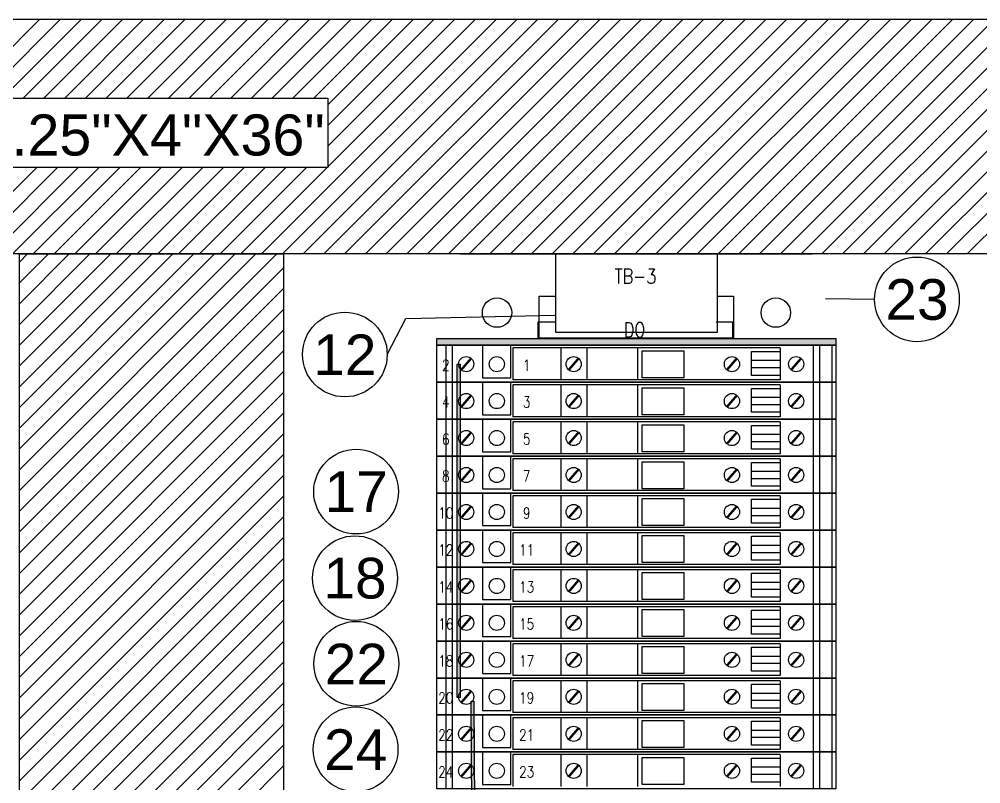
# Model space of a CAD drawing. Header units: inches. Extents: x -38 to 199, y -310 to 64.
# Drawn here: x 106.1 to 114.29, y 45.6 to 52.11 of the extents above; entities that cross this region are included whole.
import ezdxf
from ezdxf.enums import TextEntityAlignment as Align

# ---------------------------------------------------------------- set-up
doc = ezdxf.new("R2010")
doc.units = ezdxf.units.IN
doc.header["$MEASUREMENT"] = 0
doc.layers.add('AM_0', color=7, linetype='Continuous', lineweight=30)
doc.layers.add('AM_8', color=1, linetype='Continuous', lineweight=15)
for name, color, linetype in [('DETAIL$', 5, 'Continuous'), ('FREE-TEXT', 2, 'Continuous'), ('off-wire', 6, 'Continuous')]:
    doc.layers.add(name, color=color, linetype=linetype)
doc.styles.add('HELVLS', font='arial.ttf')
doc.styles.add('ROMANS', font='romans')
doc.styles.get("Standard").update_dxf_attribs({"font": 'arial.ttf'})
doc.styles.add('TXT', font='txt')
doc.dimstyles.get("Standard").update_dxf_attribs({"dimtxt": 0.18, "dimasz": 0.18, "dimexe": 0.18, "dimexo": 0.0625, "dimgap": 0.09, "dimtad": 0, "dimtih": 1, "dimtoh": 1, "dimdec": 4, "dimzin": 0, "dimdsep": 46, "dimtxsty": 'Standard', "dimcen": 0.09, "dimadec": 0, "dimazin": 0, "dimtfac": 1, "dimtdec": 4, "dimtofl": 0, "dimtmove": 0, "dimatfit": 3, "dimfxl": 1, "dimtolj": 1, "dimtzin": 0, "dimarcsym": 0})

# ---------------------------------------------------------------- blocks, each defined once
blk = doc.blocks.new('*D94')
at = {"layer": 'DEFPOINTS', "color": 0, "transparency": 16777216}
for p in [(124.7304, 51.1259), (89.7304, 50.8498), (124.7304, 50.8498)]:
    blk.add_point(p, dxfattribs=at)
at = {"layer": 'AM_0', "color": 3, "transparency": 16777216, "insert": (107.2304, 51.1259), "char_height": 0.35, "attachment_point": 5}
blk.add_mtext('\\A1;2.25"X4"X36"', dxfattribs=at)
blk = doc.blocks.new('_NONE')
at = {"color": 0, "linetype": 'ByBlock'}
blk.add_circle((0, 0), 0.25, dxfattribs=at)
blk = doc.blocks.new('B_do')
blk.add_hatch(color=2).paths.add_polyline_path([(87.7302, -194.3161), (84.3302, -194.3161), (84.3302, -194.3751), (87.7302, -194.3751)])
h = blk.add_hatch(color=2)
h.dxf.hatch_style = 1
h.paths.add_polyline_path([(84.5276, -194.5355), (84.5037, -194.5355), (84.5037, -197.377), (84.5276, -197.377)])
h = blk.add_hatch(color=2)
h.dxf.hatch_style = 1
h.paths.add_polyline_path([(84.6328, -199.2613), (84.6566, -199.2613), (84.6453, -197.407), (84.6215, -197.407)])
at = {"color": 2}
for p, q in [((84.0662, -194.147), (85.3343, -194.1188)), ((83.9072, -194.4538), (84.0662, -194.147)), ((85.194, -194.3167), (85.194, -194.1748)), ((85.194, -194.1748), (85.3343, -194.1748)), ((86.7093, -194.1748), (86.8496, -194.1748)), ((86.8496, -194.1748), (86.8496, -194.3167)), ((86.858, -194.3161), (85.2024, -194.3161)), ((87.255, -194.398), (84.9787, -194.398)), ((84.9787, -194.398), (84.9787, -194.6688)), ((85.3857, -194.398), (85.3857, -194.6688)), ((85.6082, -194.398), (85.6082, -194.6688)), ((87.255, -194.398), (87.255, -194.6688)), ((84.5037, -194.5355), (84.5276, -194.5355)), ((84.5037, -197.377), (84.5037, -194.5355)), ((84.5276, -194.5355), (84.5276, -197.377)), ((87.255, -194.6688), (84.9787, -194.6688)), ((87.255, -194.713), (84.9787, -194.713)), ((84.9787, -194.713), (84.9787, -194.9838)), ((85.3857, -194.713), (85.3857, -194.9838)), ((85.6082, -194.713), (85.6082, -194.9838)), ((87.255, -194.713), (87.255, -194.9838)), ((87.255, -194.9838), (84.9787, -194.9838)), ((87.255, -195.028), (84.9787, -195.028)), ((84.9787, -195.028), (84.9787, -195.2988)), ((85.3857, -195.028), (85.3857, -195.2988)), ((85.6082, -195.028), (85.6082, -195.2988)), ((87.255, -195.028), (87.255, -195.2988)), ((87.255, -195.2988), (84.9787, -195.2988)), ((87.255, -195.343), (84.9787, -195.343)), ((84.9787, -195.343), (84.9787, -195.6138)), ((85.3857, -195.343), (85.3857, -195.6138)), ((85.6082, -195.343), (85.6082, -195.6138)), ((87.255, -195.343), (87.255, -195.6138)), ((87.255, -195.6138), (84.9787, -195.6138)), ((87.255, -195.658), (84.9787, -195.658)), ((84.9787, -195.658), (84.9787, -195.9288)), ((85.3857, -195.658), (85.3857, -195.9288)), ((85.6082, -195.658), (85.6082, -195.9288)), ((87.255, -195.658), (87.255, -195.9288)), ((87.255, -195.9288), (84.9787, -195.9288)), ((87.255, -195.973), (84.9787, -195.973)), ((84.9787, -195.973), (84.9787, -196.2438)), ((85.3857, -195.973), (85.3857, -196.2438)), ((85.6082, -195.973), (85.6082, -196.2438)), ((87.255, -195.973), (87.255, -196.2438)), ((87.255, -196.2438), (84.9787, -196.2438)), ((87.255, -196.288), (84.9787, -196.288)), ((84.9787, -196.288), (84.9787, -196.5588)), ((85.3857, -196.288), (85.3857, -196.5588)), ((85.6082, -196.288), (85.6082, -196.5588)), ((87.255, -196.288), (87.255, -196.5588)), ((87.255, -196.5588), (84.9787, -196.5588)), ((87.255, -196.603), (84.9787, -196.603)), ((84.9787, -196.603), (84.9787, -196.8738)), ((85.3857, -196.603), (85.3857, -196.8738)), ((85.6082, -196.603), (85.6082, -196.8738)), ((87.255, -196.603), (87.255, -196.8738)), ((87.255, -196.8738), (84.9787, -196.8738)), ((87.255, -196.918), (84.9787, -196.918)), ((84.9787, -196.918), (84.9787, -197.1888)), ((85.3857, -196.918), (85.3857, -197.1888)), ((85.6082, -196.918), (85.6082, -197.1888)), ((87.255, -196.918), (87.255, -197.1888)), ((87.255, -197.1888), (84.9787, -197.1888)), ((87.255, -197.233), (84.9787, -197.233)), ((84.9787, -197.233), (84.9787, -197.5038)), ((85.3857, -197.233), (85.3857, -197.5038)), ((85.6082, -197.233), (85.6082, -197.5038)), ((87.255, -197.233), (87.255, -197.5038)), ((84.5276, -197.377), (84.5037, -197.377)), ((84.6215, -197.407), (84.6453, -197.407)), ((84.6328, -199.2613), (84.6215, -197.407)), ((84.6453, -197.407), (84.6566, -199.2613)), ((87.255, -197.5038), (84.9787, -197.5038)), ((87.255, -197.548), (84.9787, -197.548)), ((84.9787, -197.548), (84.9787, -197.8188)), ((85.3857, -197.548), (85.3857, -197.8188)), ((85.6082, -197.548), (85.6082, -197.8188)), ((87.255, -197.548), (87.255, -197.8188)), ((87.255, -197.8188), (84.9787, -197.8188)), ((87.255, -197.863), (84.9787, -197.863)), ((84.9787, -197.863), (84.9787, -198.1338)), ((85.3857, -197.863), (85.3857, -198.1338)), ((85.6082, -197.863), (85.6082, -198.1338)), ((87.255, -197.863), (87.255, -198.1338))]:
    blk.add_line(p, q, dxfattribs=at)
for points in [[(84.3302, -194.3751), (84.3302, -194.3161), (87.7302, -194.3161), (87.7302, -194.3751)], [(84.3302, -194.6901), (84.3302, -194.3751), (87.7302, -194.3751), (87.7302, -194.6901)], [(84.3302, -195.0051), (84.3302, -194.6901), (87.7302, -194.6901), (87.7302, -195.0051)], [(84.3302, -195.3201), (84.3302, -195.0051), (87.7302, -195.0051), (87.7302, -195.3201)], [(84.3302, -195.6351), (84.3302, -195.3201), (87.7302, -195.3201), (87.7302, -195.6351)], [(84.3302, -195.9501), (84.3302, -195.6351), (87.7302, -195.6351), (87.7302, -195.9501)], [(84.3302, -196.2651), (84.3302, -195.9501), (87.7302, -195.9501), (87.7302, -196.2651)], [(84.3302, -196.5801), (84.3302, -196.2651), (87.7302, -196.2651), (87.7302, -196.5801)], [(84.3302, -196.8951), (84.3302, -196.5801), (87.7302, -196.5801), (87.7302, -196.8951)], [(84.3302, -197.2101), (84.3302, -196.8951), (87.7302, -196.8951), (87.7302, -197.2101)], [(84.3302, -197.5251), (84.3302, -197.2101), (87.7302, -197.2101), (87.7302, -197.5251)], [(84.3302, -197.8401), (84.3302, -197.5251), (87.7302, -197.5251), (87.7302, -197.8401)], [(84.3302, -198.1551), (84.3302, -197.8401), (87.7302, -197.8401), (87.7302, -198.1551)]]:
    blk.add_lwpolyline(points, close=True, dxfattribs=at)
for points in [[(86.0787, -194.4218), (86.4348, -194.4218), (86.4348, -194.652), (86.0787, -194.652), (86.0787, -194.4218)], [(87.2555, -194.6312), (87.011, -194.6312), (87.011, -194.4276), (87.2555, -194.4276)], [(86.0787, -194.7368), (86.4348, -194.7368), (86.4348, -194.967), (86.0787, -194.967), (86.0787, -194.7368)], [(87.2555, -194.9462), (87.011, -194.9462), (87.011, -194.7426), (87.2555, -194.7426)], [(86.0787, -195.0518), (86.4348, -195.0518), (86.4348, -195.282), (86.0787, -195.282), (86.0787, -195.0518)], [(87.2555, -195.2612), (87.011, -195.2612), (87.011, -195.0576), (87.2555, -195.0576)], [(86.0787, -195.3668), (86.4348, -195.3668), (86.4348, -195.597), (86.0787, -195.597), (86.0787, -195.3668)], [(87.2555, -195.5762), (87.011, -195.5762), (87.011, -195.3726), (87.2555, -195.3726)], [(86.0787, -195.6818), (86.4348, -195.6818), (86.4348, -195.912), (86.0787, -195.912), (86.0787, -195.6818)], [(87.2555, -195.8912), (87.011, -195.8912), (87.011, -195.6876), (87.2555, -195.6876)], [(86.0787, -195.9968), (86.4348, -195.9968), (86.4348, -196.227), (86.0787, -196.227), (86.0787, -195.9968)], [(87.2555, -196.2062), (87.011, -196.2062), (87.011, -196.0026), (87.2555, -196.0026)], [(86.0787, -196.3118), (86.4348, -196.3118), (86.4348, -196.542), (86.0787, -196.542), (86.0787, -196.3118)], [(87.2555, -196.5212), (87.011, -196.5212), (87.011, -196.3176), (87.2555, -196.3176)], [(86.0787, -196.6268), (86.4348, -196.6268), (86.4348, -196.857), (86.0787, -196.857), (86.0787, -196.6268)], [(87.2555, -196.8362), (87.011, -196.8362), (87.011, -196.6326), (87.2555, -196.6326)], [(86.0787, -196.9418), (86.4348, -196.9418), (86.4348, -197.172), (86.0787, -197.172), (86.0787, -196.9418)], [(87.2555, -197.1512), (87.011, -197.1512), (87.011, -196.9476), (87.2555, -196.9476)], [(86.0787, -197.2568), (86.4348, -197.2568), (86.4348, -197.487), (86.0787, -197.487), (86.0787, -197.2568)], [(87.2555, -197.4662), (87.011, -197.4662), (87.011, -197.2626), (87.2555, -197.2626)], [(86.0787, -197.5718), (86.4348, -197.5718), (86.4348, -197.802), (86.0787, -197.802), (86.0787, -197.5718)], [(87.2555, -197.7812), (87.011, -197.7812), (87.011, -197.5776), (87.2555, -197.5776)], [(86.0787, -197.8868), (86.4348, -197.8868), (86.4348, -198.117), (86.0787, -198.117), (86.0787, -197.8868)], [(87.2555, -198.0962), (87.011, -198.0962), (87.011, -197.8926), (87.2555, -197.8926)]]:
    blk.add_lwpolyline(points, dxfattribs=at)
for centre in [(84.5802, -194.5355), (85.4958, -194.5355), (86.8437, -194.5355), (87.3905, -194.5355), (84.5802, -194.8505), (85.4958, -194.8505), (86.8437, -194.8505), (87.3905, -194.8505), (84.5802, -195.1655), (85.4958, -195.1655), (86.8437, -195.1655), (87.3905, -195.1655), (84.5802, -195.4805), (85.4958, -195.4805), (86.8437, -195.4805), (87.3905, -195.4805), (84.5802, -195.7955), (85.4958, -195.7955), (86.8437, -195.7955), (87.3905, -195.7955), (84.5802, -196.1105), (85.4958, -196.1105), (86.8437, -196.1105), (87.3905, -196.1105), (84.5802, -196.4255), (85.4958, -196.4255), (86.8437, -196.4255), (87.3905, -196.4255), (84.5802, -196.7405), (85.4958, -196.7405), (86.8437, -196.7405), (87.3905, -196.7405), (84.5802, -197.0555), (85.4958, -197.0555), (86.8437, -197.0555), (87.3905, -197.0555), (84.5802, -197.3705), (85.4958, -197.3705), (86.8437, -197.3705), (87.3905, -197.3705), (84.5802, -197.6855), (85.4958, -197.6855), (86.8437, -197.6855), (87.3905, -197.6855), (84.5802, -198.0005), (85.4958, -198.0005), (86.8437, -198.0005), (87.3905, -198.0005)]:
    blk.add_circle(centre, 0.0645, dxfattribs=at)
at = {"layer": 'DETAIL$', "color": 2}
for p, q in [((86.0406, -194.398), (86.0406, -194.6688)), ((86.0406, -194.713), (86.0406, -194.9838)), ((86.0406, -195.028), (86.0406, -195.2988)), ((86.0406, -195.343), (86.0406, -195.6138)), ((86.0406, -195.658), (86.0406, -195.9288)), ((86.0406, -195.973), (86.0406, -196.2438)), ((86.0406, -196.288), (86.0406, -196.5588)), ((86.0406, -196.603), (86.0406, -196.8738)), ((86.0406, -196.918), (86.0406, -197.1888)), ((86.0406, -197.233), (86.0406, -197.5038)), ((86.0406, -197.548), (86.0406, -197.8188)), ((86.0406, -197.863), (86.0406, -198.1338))]:
    blk.add_line(p, q, dxfattribs=at)
for points in [[(84.4063, -194.3751), (84.4063, -194.6901)], [(84.4613, -194.3751), (84.4613, -194.6901)], [(84.7181, -194.3773), (84.7181, -194.652), (84.9597, -194.652), (84.9597, -194.3773)], [(87.5346, -194.3751), (87.5346, -194.6901)], [(87.5896, -194.3751), (87.5896, -194.6901)], [(87.6946, -194.3751), (87.6946, -194.6901)], [(87.011, -194.5032), (87.2555, -194.5032), (87.2555, -194.5672), (87.011, -194.5672)], [(84.4063, -194.6901), (84.4063, -195.0051)], [(84.4613, -194.6901), (84.4613, -195.0051)], [(84.7181, -194.6923), (84.7181, -194.967), (84.9597, -194.967), (84.9597, -194.6923)], [(87.5346, -194.6901), (87.5346, -195.0051)], [(87.5896, -194.6901), (87.5896, -195.0051)], [(87.6946, -194.6901), (87.6946, -195.0051)], [(87.011, -194.8182), (87.2555, -194.8182), (87.2555, -194.8822), (87.011, -194.8822)], [(84.4063, -195.0051), (84.4063, -195.3201)], [(84.4613, -195.0051), (84.4613, -195.3201)], [(84.7181, -195.0073), (84.7181, -195.282), (84.9597, -195.282), (84.9597, -195.0073)], [(87.5346, -195.0051), (87.5346, -195.3201)], [(87.5896, -195.0051), (87.5896, -195.3201)], [(87.6946, -195.0051), (87.6946, -195.3201)], [(87.011, -195.1332), (87.2555, -195.1332), (87.2555, -195.1972), (87.011, -195.1972)], [(84.4063, -195.3201), (84.4063, -195.6351)], [(84.4613, -195.3201), (84.4613, -195.6351)], [(84.7181, -195.3223), (84.7181, -195.597), (84.9597, -195.597), (84.9597, -195.3223)], [(87.5346, -195.3201), (87.5346, -195.6351)], [(87.5896, -195.3201), (87.5896, -195.6351)], [(87.6946, -195.3201), (87.6946, -195.6351)], [(87.011, -195.4482), (87.2555, -195.4482), (87.2555, -195.5122), (87.011, -195.5122)], [(84.4063, -195.6351), (84.4063, -195.9501)], [(84.4613, -195.6351), (84.4613, -195.9501)], [(84.7181, -195.6373), (84.7181, -195.912), (84.9597, -195.912), (84.9597, -195.6373)], [(87.5346, -195.6351), (87.5346, -195.9501)], [(87.5896, -195.6351), (87.5896, -195.9501)], [(87.6946, -195.6351), (87.6946, -195.9501)], [(87.011, -195.7632), (87.2555, -195.7632), (87.2555, -195.8272), (87.011, -195.8272)], [(84.4063, -195.9501), (84.4063, -196.2651)], [(84.4613, -195.9501), (84.4613, -196.2651)], [(84.7181, -195.9523), (84.7181, -196.227), (84.9597, -196.227), (84.9597, -195.9523)], [(87.5346, -195.9501), (87.5346, -196.2651)], [(87.5896, -195.9501), (87.5896, -196.2651)], [(87.6946, -195.9501), (87.6946, -196.2651)], [(87.011, -196.0782), (87.2555, -196.0782), (87.2555, -196.1422), (87.011, -196.1422)], [(84.4063, -196.2651), (84.4063, -196.5801)], [(84.4613, -196.2651), (84.4613, -196.5801)], [(84.7181, -196.2673), (84.7181, -196.542), (84.9597, -196.542), (84.9597, -196.2673)], [(87.5346, -196.2651), (87.5346, -196.5801)], [(87.5896, -196.2651), (87.5896, -196.5801)], [(87.6946, -196.2651), (87.6946, -196.5801)], [(87.011, -196.3932), (87.2555, -196.3932), (87.2555, -196.4572), (87.011, -196.4572)], [(84.4063, -196.5801), (84.4063, -196.8951)], [(84.4613, -196.5801), (84.4613, -196.8951)], [(87.5346, -196.5801), (87.5346, -196.8951)], [(87.5896, -196.5801), (87.5896, -196.8951)], [(87.6946, -196.5801), (87.6946, -196.8951)], [(84.7181, -196.5823), (84.7181, -196.857), (84.9597, -196.857), (84.9597, -196.5823)], [(87.011, -196.7082), (87.2555, -196.7082), (87.2555, -196.7722), (87.011, -196.7722)], [(84.4063, -196.8951), (84.4063, -197.2101)], [(84.4613, -196.8951), (84.4613, -197.2101)], [(84.7181, -196.8973), (84.7181, -197.172), (84.9597, -197.172), (84.9597, -196.8973)], [(87.5346, -196.8951), (87.5346, -197.2101)], [(87.5896, -196.8951), (87.5896, -197.2101)], [(87.6946, -196.8951), (87.6946, -197.2101)], [(87.011, -197.0232), (87.2555, -197.0232), (87.2555, -197.0872), (87.011, -197.0872)], [(84.4063, -197.2101), (84.4063, -197.5251)], [(84.4613, -197.2101), (84.4613, -197.5251)], [(84.7181, -197.2123), (84.7181, -197.487), (84.9597, -197.487), (84.9597, -197.2123)], [(87.5346, -197.2101), (87.5346, -197.5251)], [(87.5896, -197.2101), (87.5896, -197.5251)], [(87.6946, -197.2101), (87.6946, -197.5251)], [(87.011, -197.3382), (87.2555, -197.3382), (87.2555, -197.4022), (87.011, -197.4022)], [(84.4063, -197.5251), (84.4063, -197.8401)], [(84.4613, -197.5251), (84.4613, -197.8401)], [(84.7181, -197.5273), (84.7181, -197.802), (84.9597, -197.802), (84.9597, -197.5273)], [(87.5346, -197.5251), (87.5346, -197.8401)], [(87.5896, -197.5251), (87.5896, -197.8401)], [(87.6946, -197.5251), (87.6946, -197.8401)], [(87.011, -197.6532), (87.2555, -197.6532), (87.2555, -197.7172), (87.011, -197.7172)], [(84.4063, -197.8401), (84.4063, -198.1551)], [(84.4613, -197.8401), (84.4613, -198.1551)], [(84.7181, -197.8423), (84.7181, -198.117), (84.9597, -198.117), (84.9597, -197.8423)], [(87.5346, -197.8401), (87.5346, -198.1551)], [(87.5896, -197.8401), (87.5896, -198.1551)], [(87.6946, -197.8401), (87.6946, -198.1551)], [(87.011, -197.9682), (87.2555, -197.9682), (87.2555, -198.0322), (87.011, -198.0322)]]:
    blk.add_lwpolyline(points, dxfattribs=at)
at = {"layer": 'DETAIL$', "color": 2, "const_width": 0.02}
for points in [[(84.6223, -194.4867), (84.538, -194.5844)], [(85.5379, -194.4867), (85.4536, -194.5844)], [(86.8859, -194.4867), (86.8016, -194.5844)], [(87.4327, -194.4867), (87.3484, -194.5844)], [(84.6223, -194.8017), (84.538, -194.8994)], [(85.5379, -194.8017), (85.4536, -194.8994)], [(86.8859, -194.8017), (86.8016, -194.8994)], [(87.4327, -194.8017), (87.3484, -194.8994)], [(84.6223, -195.1167), (84.538, -195.2144)], [(85.5379, -195.1167), (85.4536, -195.2144)], [(86.8859, -195.1167), (86.8016, -195.2144)], [(87.4327, -195.1167), (87.3484, -195.2144)], [(84.6223, -195.4317), (84.538, -195.5294)], [(85.5379, -195.4317), (85.4536, -195.5294)], [(86.8859, -195.4317), (86.8016, -195.5294)], [(87.4327, -195.4317), (87.3484, -195.5294)], [(84.6223, -195.7467), (84.538, -195.8444)], [(85.5379, -195.7467), (85.4536, -195.8444)], [(86.8859, -195.7467), (86.8016, -195.8444)], [(87.4327, -195.7467), (87.3484, -195.8444)], [(84.6223, -196.0617), (84.538, -196.1594)], [(85.5379, -196.0617), (85.4536, -196.1594)], [(86.8859, -196.0617), (86.8016, -196.1594)], [(87.4327, -196.0617), (87.3484, -196.1594)], [(84.6223, -196.3767), (84.538, -196.4744)], [(85.5379, -196.3767), (85.4536, -196.4744)], [(86.8859, -196.3767), (86.8016, -196.4744)], [(87.4327, -196.3767), (87.3484, -196.4744)], [(84.6223, -196.6917), (84.538, -196.7894)], [(85.5379, -196.6917), (85.4536, -196.7894)], [(86.8859, -196.6917), (86.8016, -196.7894)], [(87.4327, -196.6917), (87.3484, -196.7894)], [(84.6223, -197.0067), (84.538, -197.1044)], [(85.5379, -197.0067), (85.4536, -197.1044)], [(86.8859, -197.0067), (86.8016, -197.1044)], [(87.4327, -197.0067), (87.3484, -197.1044)], [(84.6223, -197.3217), (84.538, -197.4194)], [(85.5379, -197.3217), (85.4536, -197.4194)], [(86.8859, -197.3217), (86.8016, -197.4194)], [(87.4327, -197.3217), (87.3484, -197.4194)], [(84.6223, -197.6367), (84.538, -197.7344)], [(85.5379, -197.6367), (85.4536, -197.7344)], [(86.8859, -197.6367), (86.8016, -197.7344)], [(87.4327, -197.6367), (87.3484, -197.7344)], [(84.6223, -197.9517), (84.538, -198.0494)], [(85.5379, -197.9517), (85.4536, -198.0494)], [(86.8859, -197.9517), (86.8016, -198.0494)], [(87.4327, -197.9517), (87.3484, -198.0494)]]:
    blk.add_lwpolyline(points, dxfattribs=at)
at = {"layer": 'DETAIL$', "color": 2}
for centre in [(84.8409, -194.5355), (84.8409, -194.8505), (84.8409, -195.1655), (84.8409, -195.4805), (84.8409, -195.7955), (84.8409, -196.1105), (84.8409, -196.4255), (84.8409, -196.7405), (84.8409, -197.0555), (84.8409, -197.3705), (84.8409, -197.6855), (84.8409, -198.0005)]:
    blk.add_circle(centre, 0.0645, dxfattribs=at)
at = {"layer": 'FREE-TEXT', "color": 2}
for centre in [(83.5464, -194.4538), (83.6426, -195.6221), (83.6328, -196.3591), (83.6442, -197.0888), (83.6383, -197.8178)]:
    blk.add_circle(centre, 0.3608, dxfattribs=at)
at = {"color": 2, "style": 'ROMANS', "width": 0.8}
for s, height, p in [('DO', 0.125, (86.0138, -194.2429)), ('2', 0.0938, (84.4063, -194.5447)), ('1', 0.0938, (85.0953, -194.5447)), ('4', 0.0938, (84.4063, -194.8597)), ('3', 0.0938, (85.0953, -194.8597)), ('6', 0.0938, (84.4063, -195.1747)), ('5', 0.0938, (85.0953, -195.1747)), ('8', 0.0938, (84.4063, -195.4897)), ('7', 0.0938, (85.0953, -195.4897)), ('10', 0.09375, (84.4063, -195.8047)), ('9', 0.0938, (85.0953, -195.8047)), ('12', 0.09375, (84.4063, -196.1197)), ('11', 0.09375, (85.0953, -196.1197)), ('14', 0.09375, (84.4063, -196.4347)), ('13', 0.09375, (85.0953, -196.4347)), ('16', 0.09375, (84.4063, -196.7497)), ('15', 0.09375, (85.0953, -196.7497)), ('18', 0.09375, (84.4063, -197.0647)), ('17', 0.09375, (85.0953, -197.0647)), ('20', 0.09375, (84.4063, -197.3797)), ('19', 0.09375, (85.0953, -197.3797)), ('22', 0.09375, (84.4063, -197.6947)), ('21', 0.09375, (85.0953, -197.6947)), ('24', 0.09375, (84.4063, -198.0097)), ('23', 0.09375, (85.0953, -198.0097))]:
    blk.add_text(s, height=height, dxfattribs=at).set_placement(p, align=Align.MIDDLE)
at = {"color": 2, "style": 'TXT', "flags": 3}
for tag, p in [('MANUF', (84.3302, -194.6643)), ('PART#', (84.3302, -194.9062)), ('MANUF', (84.3302, -194.9793)), ('DESC', (84.3302, -195.1464)), ('PART#', (84.3302, -195.2212)), ('MANUF', (84.3302, -195.2943)), ('DESC', (84.3302, -195.4614)), ('PART#', (84.3302, -195.5362)), ('MANUF', (84.3302, -195.6093)), ('DESC', (84.3302, -195.7764)), ('PART#', (84.3302, -195.8512)), ('MANUF', (84.3302, -195.9243)), ('DESC', (84.3302, -196.0914)), ('PART#', (84.3302, -196.1662)), ('MANUF', (84.3302, -196.2393)), ('DESC', (84.3302, -196.4064)), ('PART#', (84.3302, -196.4812)), ('MANUF', (84.3302, -196.5543)), ('DESC', (84.3302, -196.7214)), ('PART#', (84.3302, -196.7962)), ('MANUF', (84.3302, -196.8693)), ('DESC', (84.3302, -197.0364)), ('PART#', (84.3302, -197.1112)), ('MANUF', (84.3302, -197.1843)), ('DESC', (84.3302, -197.3514)), ('PART#', (84.3302, -197.4262)), ('MANUF', (84.3302, -197.4993)), ('DESC', (84.3302, -197.6664)), ('PART#', (84.3302, -197.7412)), ('MANUF', (84.3302, -197.8143)), ('DESC', (84.3302, -197.9814)), ('PART#', (84.3302, -198.0562)), ('MANUF', (84.3302, -198.1293)), ('DESC', (84.3302, -198.2964)), ('PART#', (84.3302, -198.3712)), ('MANUF', (84.3302, -198.4443)), ('DESC', (84.3302, -198.6114)), ('PART#', (84.3302, -198.6862)), ('MANUF', (84.3302, -198.7593)), ('DESC', (84.3302, -198.9264)), ('PART#', (84.3302, -199.0012)), ('MANUF', (84.3302, -199.0743)), ('DESC', (84.3302, -199.2414)), ('PART#', (84.3302, -199.3162)), ('MANUF', (84.3302, -199.3893)), ('DESC', (84.3302, -199.5564)), ('PART#', (84.3302, -199.6312)), ('MANUF', (84.3302, -199.7043)), ('DESC', (84.3302, -199.8714)), ('PART#', (84.3302, -199.9462)), ('MANUF', (84.3302, -200.1683)), ('DESC', (84.3302, -200.1864)), ('PART#', (84.3302, -200.4102)), ('MANUF', (84.3302, -200.4833)), ('DESC', (84.3302, -200.6503)), ('PART#', (84.3302, -200.7252)), ('MANUF', (84.3302, -200.7983)), ('DESC', (84.3302, -200.9653)), ('PART#', (84.3302, -201.0402)), ('MANUF', (84.3302, -201.1133)), ('DESC', (84.3302, -201.2803)), ('PART#', (84.3302, -201.3552)), ('MANUF', (84.3302, -201.4283)), ('DESC', (84.3302, -201.5953)), ('PART#', (84.3302, -201.6702)), ('MANUF', (84.3302, -201.7433)), ('DESC', (84.3302, -201.9103)), ('PART#', (84.3302, -201.9852)), ('MANUF', (84.3302, -202.0583)), ('DESC', (84.3302, -202.2253)), ('PART#', (84.3302, -202.3002)), ('MANUF', (84.3302, -202.3733)), ('DESC', (84.3302, -202.5403)), ('PART#', (84.3302, -202.6152)), ('MANUF', (84.3302, -202.6883)), ('DESC', (84.3302, -202.8553)), ('PART#', (84.3302, -202.9302)), ('MANUF', (84.3302, -203.0033)), ('DESC', (84.3302, -203.1703)), ('PART#', (84.3302, -203.2452)), ('MANUF', (84.3302, -203.3183)), ('DESC', (84.3302, -203.4853)), ('PART#', (84.3302, -203.5602)), ('MANUF', (84.3302, -203.6333)), ('DESC', (84.3302, -203.8003)), ('PART#', (84.3302, -203.8752)), ('MANUF', (84.3302, -203.9483)), ('DESC', (84.3302, -204.1153)), ('PART#', (84.3302, -204.1902)), ('MANUF', (84.3302, -204.2633)), ('DESC', (84.3302, -204.4303)), ('PART#', (84.3302, -204.5052)), ('MANUF', (84.3302, -204.5783)), ('DESC', (84.3302, -204.7453)), ('PART#', (84.3302, -204.8202)), ('MANUF', (84.3302, -204.8933))]:
    blk.add_attdef(tag, p, '', height=0.125, dxfattribs=at)
at = {"layer": 'FREE-TEXT', "color": 2, "style": 'HELVLS'}
for s, p in [('12', (83.5464, -194.4538)), ('17', (83.6426, -195.6221)), ('18', (83.6328, -196.3591)), ('22', (83.6442, -197.0888)), ('24', (83.6383, -197.8178))]:
    blk.add_text(s, height=0.34658, dxfattribs=at).set_placement(p, align=Align.MIDDLE)

msp = doc.modelspace()

# ---------------------------------------------------------------- linework, layer by layer
at = {"color": 0, "linetype": 'Continuous'}
for p, q in [((106.09912, 50.04399), (106.1697, 50.11457)), ((106.09912, 49.86722), (106.34648, 50.11457)), ((106.09912, 49.69044), (106.52325, 50.11457)), ((106.09912, 49.51366), (106.70003, 50.11457)), ((106.09912, 49.33689), (106.87681, 50.11457)), ((106.09912, 49.16011), (107.05358, 50.11457)), ((106.09912, 48.98333), (107.23036, 50.11457)), ((106.09912, 48.80656), (107.40714, 50.11457)), ((106.09912, 48.62978), (107.58391, 50.11457)), ((106.09912, 48.453), (107.76069, 50.11457)), ((106.09912, 48.27623), (107.93747, 50.11457)), ((106.09912, 48.09945), (108.11424, 50.11457)), ((106.09912, 47.92267), (108.29102, 50.11457)), ((106.09912, 47.7459), (108.34912, 49.9959)), ((106.09912, 47.56912), (108.34912, 49.81912)), ((106.09912, 47.39234), (108.34912, 49.64234)), ((106.09912, 47.21557), (108.34912, 49.46557)), ((106.09912, 47.03879), (108.34912, 49.28879)), ((106.09912, 46.86201), (108.34912, 49.11201)), ((106.09912, 46.68524), (108.34912, 48.93524)), ((106.09912, 46.50846), (108.34912, 48.75846)), ((106.09912, 46.33168), (108.34912, 48.58168)), ((106.09912, 46.15491), (108.34912, 48.40491)), ((106.09912, 45.97813), (108.34912, 48.22813)), ((106.09912, 45.80135), (108.34912, 48.05135)), ((106.09912, 45.62458), (108.34912, 47.87458)), ((106.09912, 45.4478), (108.34912, 47.6978)), ((106.09912, 45.27102), (108.34912, 47.52102)), ((106.09912, 45.09425), (108.34912, 47.34425)), ((106.09912, 44.91747), (108.34912, 47.16747)), ((106.09912, 44.74069), (108.34912, 46.99069)), ((106.09912, 44.56392), (108.34912, 46.81392)), ((106.09912, 44.38714), (108.34912, 46.63714)), ((106.09912, 44.21036), (108.34912, 46.46036)), ((106.09912, 44.03359), (108.34912, 46.28359)), ((106.09912, 43.85681), (108.34912, 46.10681)), ((106.09912, 43.68003), (108.34912, 45.93003)), ((106.09912, 43.50326), (108.34912, 45.75326))]:
    msp.add_line(p, q, dxfattribs=at)
at = {"color": 0}
for p, q in [((106.09912, 50.11457), (108.34912, 50.11457)), ((106.09912, 26.27071), (106.09912, 50.11457)), ((108.34912, 50.11457), (108.34912, 26.27071)), ((113.38453, 49.72719), (112.96536, 49.73283))]:
    msp.add_line(p, q, dxfattribs=at)
for p, q in [((109.85536, 50.11457), (112.85536, 50.11457)), ((109.85536, 50.11457), (112.85536, 50.11457)), ((109.85536, 50.11457), (112.85536, 50.11457)), ((110.52755, 49.39557), (110.52755, 49.7556)), ((110.52755, 49.7556), (110.66786, 49.7556)), ((112.04286, 49.7556), (112.18317, 49.7556)), ((112.18317, 49.7556), (112.18317, 49.39557)), ((112.18317, 49.39663), (110.52755, 49.39663))]:
    msp.add_line(p, q)
msp.add_lwpolyline([(89.73036, 52.11457), (124.73036, 52.11457), (124.73036, 50.11457), (89.73036, 50.11457), (89.73036, 52.11457)])
msp.add_lwpolyline([(105.72829, 51.44252), (108.7272, 51.44252), (108.7272, 50.85086), (105.72829, 50.85086)], close=True, dxfattribs=at)
msp.add_lwpolyline([(110.66786, 49.44557), (110.66786, 50.11457), (112.04286, 50.11457), (112.04286, 49.44557)], close=True)
for centre in [(110.16786, 49.61457), (112.54286, 49.61457)]:
    msp.add_circle(centre, 0.125)
at = {"layer": 'AM_8', "color": 9, "linetype": 'Continuous'}
for p, q in [((104.27336, 50.11457), (106.27336, 52.11457)), ((105.7781, 51.44252), (106.45014, 52.11457)), ((105.95487, 51.44252), (106.62692, 52.11457)), ((106.13165, 51.44252), (106.80369, 52.11457)), ((106.30843, 51.44252), (106.98047, 52.11457)), ((106.4852, 51.44252), (107.15725, 52.11457)), ((106.66198, 51.44252), (107.33402, 52.11457)), ((106.83876, 51.44252), (107.5108, 52.11457)), ((107.01553, 51.44252), (107.68758, 52.11457)), ((107.19231, 51.44252), (107.86435, 52.11457)), ((107.36909, 51.44252), (108.04113, 52.11457)), ((107.54586, 51.44252), (108.21791, 52.11457)), ((107.72264, 51.44252), (108.39468, 52.11457)), ((107.89942, 51.44252), (108.57146, 52.11457)), ((107.98567, 50.11457), (109.98567, 52.11457)), ((108.07619, 51.44252), (108.74824, 52.11457)), ((108.16245, 50.11457), (110.16245, 52.11457)), ((108.25297, 51.44252), (108.92501, 52.11457)), ((108.33923, 50.11457), (110.33923, 52.11457)), ((108.42975, 51.44252), (109.10179, 52.11457)), ((108.51601, 50.11457), (110.51601, 52.11457)), ((108.60653, 51.44252), (109.27857, 52.11457)), ((108.69278, 50.11457), (110.69278, 52.11457)), ((108.7272, 51.38642), (109.45534, 52.11457)), ((108.7272, 51.20965), (109.63212, 52.11457)), ((108.7272, 51.03287), (109.8089, 52.11457)), ((108.86956, 50.11457), (110.86956, 52.11457)), ((109.04634, 50.11457), (111.04634, 52.11457)), ((109.22311, 50.11457), (111.22311, 52.11457)), ((109.39989, 50.11457), (111.39989, 52.11457)), ((109.57667, 50.11457), (111.57667, 52.11457)), ((109.75344, 50.11457), (111.75344, 52.11457)), ((109.93022, 50.11457), (111.93022, 52.11457)), ((110.107, 50.11457), (112.107, 52.11457)), ((110.28377, 50.11457), (112.28377, 52.11457)), ((110.46055, 50.11457), (112.46055, 52.11457)), ((110.63733, 50.11457), (112.63733, 52.11457)), ((110.8141, 50.11457), (112.8141, 52.11457)), ((110.99088, 50.11457), (112.99088, 52.11457)), ((111.16766, 50.11457), (113.16766, 52.11457)), ((111.34443, 50.11457), (113.34443, 52.11457)), ((111.52121, 50.11457), (113.52121, 52.11457)), ((111.69799, 50.11457), (113.69799, 52.11457)), ((111.87476, 50.11457), (113.87476, 52.11457)), ((112.05154, 50.11457), (114.05154, 52.11457)), ((112.22832, 50.11457), (114.22832, 52.11457)), ((112.40509, 50.11457), (114.40509, 52.11457)), ((112.58187, 50.11457), (114.58187, 52.11457)), ((112.75865, 50.11457), (114.75865, 52.11457)), ((112.93542, 50.11457), (114.93542, 52.11457)), ((113.1122, 50.11457), (115.1122, 52.11457)), ((113.28898, 50.11457), (115.28898, 52.11457)), ((113.46575, 50.11457), (115.46575, 52.11457)), ((113.64253, 50.11457), (115.64253, 52.11457)), ((113.81931, 50.11457), (115.81931, 52.11457)), ((113.99608, 50.11457), (115.99608, 52.11457)), ((114.17286, 50.11457), (116.17286, 52.11457)), ((105.5108, 50.11457), (106.24709, 50.85086)), ((105.68758, 50.11457), (106.42387, 50.85086)), ((105.86435, 50.11457), (106.60064, 50.85086)), ((106.04113, 50.11457), (106.77742, 50.85086)), ((106.21791, 50.11457), (106.9542, 50.85086)), ((106.39468, 50.11457), (107.13097, 50.85086)), ((106.57146, 50.11457), (107.30775, 50.85086)), ((106.74824, 50.11457), (107.48453, 50.85086)), ((106.92501, 50.11457), (107.66131, 50.85086)), ((107.10179, 50.11457), (107.83808, 50.85086)), ((107.27857, 50.11457), (108.01486, 50.85086)), ((107.45534, 50.11457), (108.19164, 50.85086)), ((107.63212, 50.11457), (108.36841, 50.85086)), ((107.8089, 50.11457), (108.54519, 50.85086))]:
    msp.add_line(p, q, dxfattribs=at)
at = {"layer": 'FREE-TEXT', "color": 0}
msp.add_circle((113.74531, 49.72719), 0.36078, dxfattribs=at)

# ---------------------------------------------------------------- block references
at = {"layer": 'off-wire', "color": 0}
msp.add_blockref('B_do', (25.32516, 243.71166), dxfattribs=at)

# ---------------------------------------------------------------- texts
at = {"color": 6, "style": 'ROMANS', "width": 0.8}
msp.add_text('TB-3', height=0.125, dxfattribs=at).set_placement((111.34738, 49.92509), align=Align.MIDDLE)
at = {"layer": 'FREE-TEXT', "color": 0, "style": 'HELVLS'}
msp.add_text('23', height=0.346581, dxfattribs=at).set_placement((113.74531, 49.72719), align=Align.MIDDLE)

# ---------------------------------------------------------------- dimensions: what is measured, and where the dimension line sits
at = {"layer": 'AM_0'}
dim = msp.add_linear_dim(base=(124.73036, 51.12586), p1=(89.73036, 50.84979), p2=(124.73036, 50.84979), text='2.25"X4"X36"', dimstyle='Standard', override={"dimtxt": 0.35, "dimasz": 0, "dimexe": 0, "dimexo": 0, "dimgap": 0.125, "dimtih": 0, "dimtoh": 0, "dimlunit": 5, "dimpost": '2x3x<>"', "dimblk1": 'NONE', "dimblk2": 'NONE', "dimsah": 1, "dimse1": 1, "dimse2": 1, "dimsd1": 1, "dimsd2": 1, "dimclrd": 256, "dimclre": 256, "dimclrt": 3, "dimtmove": 2, "dimfrac": 2}, dxfattribs=at)
dim.commit()
dim.dimension.update_dxf_attribs({"geometry": '*D94', "text_midpoint": (107.23036, 51.12586)})

doc.saveas('drawing.dxf')
